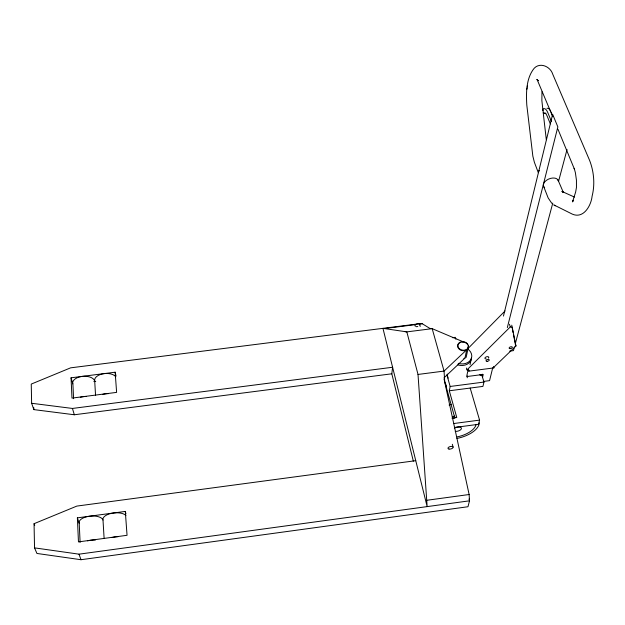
<?xml version="1.0" encoding="UTF-8"?>
<svg xmlns="http://www.w3.org/2000/svg" width="625" height="625" viewBox="0 0 625 625"><rect width="100%" height="100%" fill="white"/><g stroke="black" fill="none" stroke-linecap="round" stroke-linejoin="round"><path stroke-width="0.94" d="M541.969 91.789L541.867 100.602L542.977 110.672M413.344 461.156L391.812 373.805L392.602 367.258L72.438 408.445L31.633 403.273L31.25 384.086L70.609 367.844L421.047 323.531L422.312 323.766L429.797 328.375L432.188 328.664L464.5 342.359A5.367 4.289 11.1 0 1 467.68 344.641M553.633 204.797L572.352 214.141C583.617 219.062 591.102 205.586 592.094 196.25C595.078 184.445 593.992 171.672 589.586 160.352L552.773 74.289C550.531 66.703 540.297 61.883 534.234 68.219C526.086 78.164 526.07 92.75 526.797 105.062L532.844 156.148L534.391 162.305L538.32 172.68M526.891 89.211L527.102 88.086M527.281 87.055L527.508 85.789M447.57 374.125L447.219 376.008L450.156 386.469L449.305 390.781L456.766 417.484L451.961 418.117M443.945 377.914L464.984 358.039L466.703 349.773L444.055 371.086L418.016 374.445L406.828 331.883L404.688 331.562M466.148 357.422L468.234 347.508A5.375 4.289 11.1 0 0 461.82 341.672A5.375 4.289 11.1 0 0 459.258 348.672A5.375 4.289 11.1 0 0 468.234 347.508M468.07 369.984L466.648 376.578L483.227 374.43L482.539 377.352M467.188 377.805L467.594 375.93M470.031 364.656L471.047 359.961M511.742 325.188L515.969 345.984L494.094 367.016L493.867 367.914L468.898 371.148L469.094 370.25L467 369.883L466.461 368.039M482.359 374.172L482.016 375.641L483.961 382.07L482.93 386.398L449.305 390.781M503.469 316.078L552.633 114.328L557.852 126.898L507.336 327.602M470.18 388.062L479.57 420.117L478.547 424.297L454.531 427.477M492.758 367.672L489.57 380.648L483.305 381.461M514.469 346.867L513.469 350.625L509.68 351.117M515.227 344.047L552.773 203.078M558.531 181.461L567.039 149.508M572.836 201.055L573.391 200.25L572.523 201.898L575.633 192.086L576.453 187.453L576.438 180.133L575.398 172.734L574.211 168.352L574.547 169.453L557.961 129.234M467.805 348.727L505.047 310.961M467 369.883L510.313 326.898L512.461 327.328M418.016 374.445L427.148 506.609L382.953 328.352L406.828 331.883L432.188 328.664L444.055 371.086L444.742 382.094L469.125 494.516L469.516 500.82L467.977 506.734L81 559.719L36.93 553.453L34.539 547.867L34.055 523.695L76.844 506.086L415.766 460.672M452.375 418.445L454.914 417.773M426.695 500.297L469.125 494.516M34.539 547.867L79.008 554.172L469.516 500.82L469.023 499.023M125.305 511.406L127.047 535.297L78.461 541.898L77.375 517.859L125.305 511.406L125.961 513.898M453.492 423.562L479.57 420.117M450.156 386.469L483.961 382.07M31.633 403.273L33.852 409.609L74.328 414.766L391.812 373.805M115.148 372.203L116.617 392.383L71.977 398.102L71.055 377.805L115.148 372.203L116 375.914M93.828 381.594L95.734 381.352M452.445 337.703L455.32 337.336L455.852 339.156M384.016 328.609L416.563 324.492M419.438 324.133L422.312 323.766M551.477 121.539L547.852 112.727A15.289 4.898 85.7 0 0 542.812 109.312L543.484 113.469L545.969 113.188M482.32 375.711L480.961 375.383A5.328 4.281 13.2 0 1 479.727 374.781M537.891 80.336L538.453 80.57M574.477 197.086L561.875 191.406L563.43 192.406L562.875 191.906M554.289 205.211L555.227 205.812M536.906 79.523L538.117 80.758L537.062 79.438L552.781 116.727M551.797 203.312L548.148 197.914L543.758 186.727M563.398 192.508L557.969 179.938M448.172 378.148L447.031 374.523M446.516 386.773L445.391 383.164M551.203 112.344L552.664 115.867M34.055 523.695L34.734 525.328M550.336 123.867L547.078 115.945A10.93 3.5 85.7 0 0 543.484 113.469M79.008 554.172L81 559.719M77.375 517.859L79.336 523.625M509.438 324.242L510.313 326.898M515.273 343.859L515.969 345.984M493.438 366.516L493.867 367.914M72.438 408.445L74.328 414.766M468.359 369.312L468.898 371.148M71.055 377.805L72.922 384.258L73.586 398.695M444.016 379.055L454.844 417.969M419.711 324.555L420.219 326.422M452.32 444.281L453.086 447.086M512.273 327.984L513.156 332.656M513.508 334.523L515.094 342.93M543.203 112.609L546.312 139.711M115.82 376.773A11.047 6.148 -4.3 0 0 102.727 373.836A11.047 6.148 -4.3 0 0 94.703 381.07L95.562 395.469M125.969 515.508A12.008 5.531 -5.5 0 0 111.797 513.273A12.008 5.531 -5.5 0 0 103.008 520.055L104.094 538.172M80.102 542.391L79.219 523.266A12.055 5.531 -4.9 0 1 89.375 516.242A12.055 5.531 -4.9 0 1 103.008 520.055M33.812 407.695L33.852 409.609M486.109 358.914A1.984 1.031 -16 0 1 485.156 357.633A1.984 1.031 -16 0 1 487.898 356.672A1.984 1.031 -16 0 1 488.375 358.117M467.445 348.789A10.656 8.547 11.4 0 1 470.703 359.781A10.656 8.547 11.4 0 1 458.219 363.359M471.461 357.766A10.641 8.539 11.4 0 1 457.906 364.922M449.086 405.016A22.836 11.227 -14.3 0 1 451.609 404.344M479.25 422.898A23 11.117 -14.2 0 1 456.953 438.43M452.344 416.773A23 11.117 -14.2 0 1 454.891 416.109M455.266 431.375A4.234 2.039 -14.1 0 0 461.133 429.227A4.234 2.039 -14.1 0 0 458.344 426.953L457.273 427.086A4.234 2.039 -14.1 0 0 454.352 428.273M476.109 424.359A19.875 9.609 -14.2 0 1 456.93 436.938M546.93 108.359A15.289 4.945 85.8 0 1 550.812 111.469M544.656 187.664A7.906 4.781 -21.9 0 1 548.32 179.211A7.906 4.781 -21.9 0 1 558.375 181.125M538.617 171.836A7.836 4.805 -22.2 0 1 539.203 170.445M468.188 345.727A5.367 4.289 11.1 0 1 464.734 350.609A5.367 4.289 11.1 0 1 458.133 347.797A5.367 4.289 11.1 0 1 460.453 342.438M461.742 342.125A5.367 4.289 11.1 0 1 463.125 342.094M464.984 358.039A5.312 4.266 11.3 0 1 463.867 358.633M417.789 326.5A2.43 1.359 -14.7 0 1 416.008 326.586M415.219 326.18A2.43 1.359 -14.7 0 1 416.953 323.914A2.43 1.359 -14.7 0 1 419.734 324.906M72.805 383.859A11.086 6.148 -3.6 0 1 82.094 376.406A11.086 6.148 -3.6 0 1 94.703 381.07M80.32 397.25A11.227 6.07 -3.8 0 1 86.102 396.508M102.648 394.391A11.188 6.07 -4.5 0 1 108.414 393.648M87.539 540.852A12.227 5.406 -5.1 0 1 95.414 540.016M111.836 537.555A12.172 5.406 -5.6 0 1 118.109 536.695M510.086 348.664A1.672 0.875 -16.7 0 0 512.352 347.266A1.672 0.875 -16.7 0 0 509.781 347.18A1.672 0.875 -16.7 0 0 510.086 348.664M487.031 361.297A1.656 0.859 -16 0 0 489.25 359.922A1.656 0.859 -16 0 0 486.68 359.852A1.656 0.859 -16 0 0 487.031 361.297M449.023 449.055A2.625 1.234 -13.7 0 0 453.094 447.414A2.625 1.234 -13.7 0 0 449.516 446.781A2.625 1.234 -13.7 0 0 449.023 449.055"/></g></svg>
